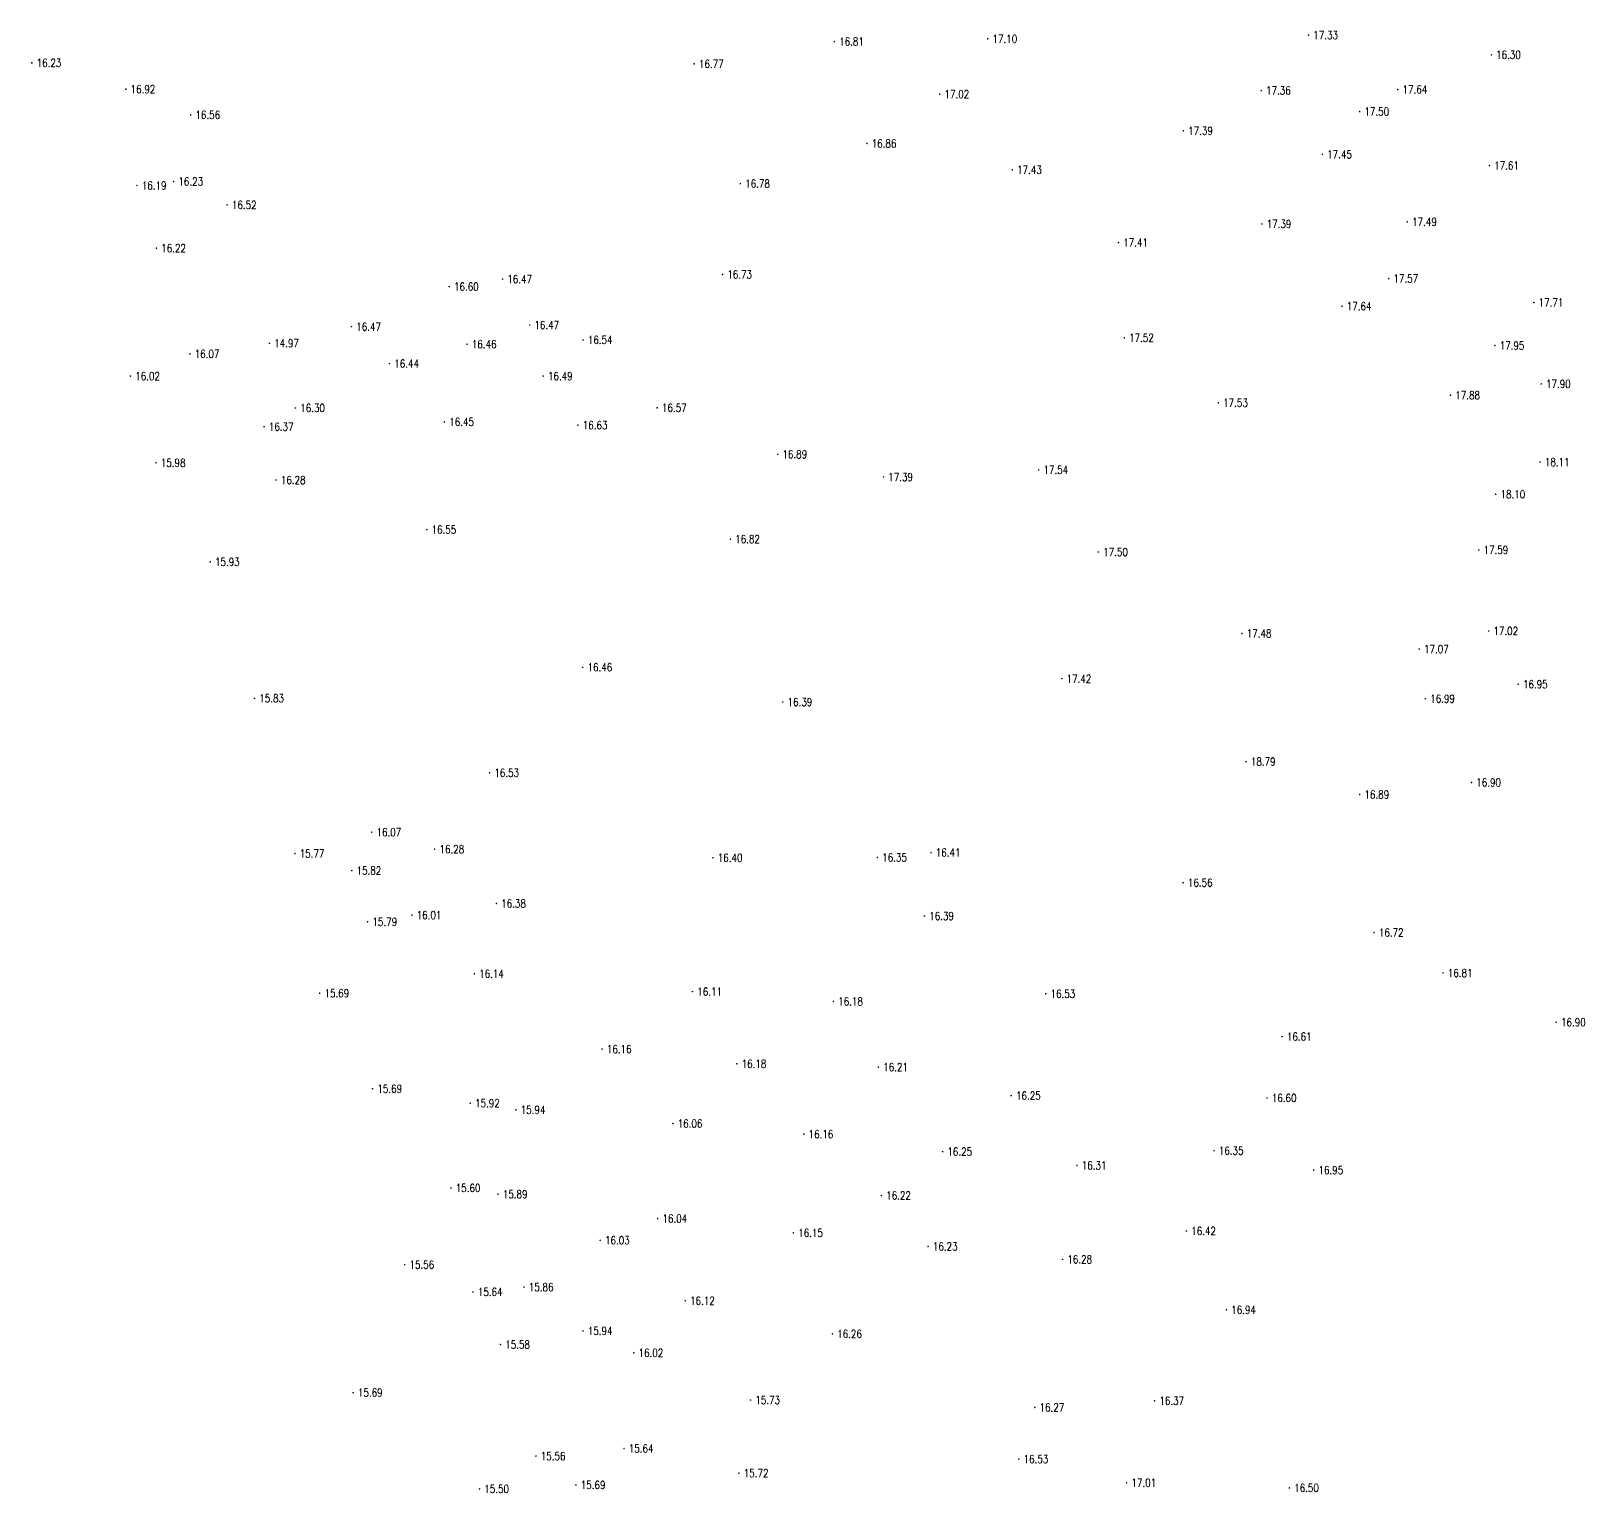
# Model space of a CAD drawing. Extents: x 476861 to 479475, y 2367369 to 2370541.
# Drawn here: x 476939.7 to 477133.8, y 2369047.1 to 2369229.9 of the extents above; entities that cross this region are included whole.
import ezdxf
from ezdxf.enums import TextEntityAlignment as Align

# ---------------------------------------------------------------- set-up
doc = ezdxf.new("R2010")
doc.units = 0
doc.header["$LTSCALE"] = 0.5
doc.layers.get('0').update_dxf_attribs({"linetype": 'CONTINUOUS'})
doc.layers.add('GCD', color=1, linetype='CONTINUOUS')
doc.styles.add('HZ', font='rs.shx', dxfattribs={"width": 0.8, "bigfont": 'hztxt.shx'})

# ---------------------------------------------------------------- blocks, each defined once
blk = doc.blocks.new('GC200')
at = {"linetype": 'Continuous', "const_width": 0.2, "flags": 128}
blk.add_lwpolyline([(-0.1, 0, 1), (0.1, 0, 1)], format="xyb", close=True, dxfattribs=at)

msp = doc.modelspace()

# ---------------------------------------------------------------- block references
at = {"layer": 'GCD', "linetype": 'Continuous'}
ref = msp.add_blockref('GC200', (477099.296, 2369229.355, 17.329), dxfattribs=dict(at, xscale=0.5, yscale=0.5, zscale=0.5))
ref.add_attrib('height', '17.33', dxfattribs={"linetype": 'Continuous', "height": 1, "style": 'HZ', "width": 0.8}).set_placement((477099.896, 2369229.355, 17.329), align=Align.MIDDLE_LEFT)
ref = msp.add_blockref('GC200', (477040.065, 2369228.536, 16.811), dxfattribs=dict(at, xscale=0.5, yscale=0.5, zscale=0.5))
ref.add_attrib('height', '16.81', dxfattribs={"linetype": 'Continuous', "height": 1, "style": 'HZ', "width": 0.8}).set_placement((477040.665, 2369228.536, 16.811), align=Align.MIDDLE_LEFT)
ref = msp.add_blockref('GC200', (477059.226, 2369228.884, 17.099), dxfattribs=dict(at, xscale=0.5, yscale=0.5, zscale=0.5))
ref.add_attrib('height', '17.10', dxfattribs={"linetype": 'Continuous', "height": 1, "style": 'HZ', "width": 0.8}).set_placement((477059.826, 2369228.884, 17.099), align=Align.MIDDLE_LEFT)
ref = msp.add_blockref('GC200', (476939.811, 2369225.885, 16.226), dxfattribs=dict(at, xscale=0.5, yscale=0.5, zscale=0.5))
ref.add_attrib('height', '16.23', dxfattribs={"linetype": 'Continuous', "height": 1, "style": 'HZ', "width": 0.8}).set_placement((476940.411, 2369225.885, 16.226), align=Align.MIDDLE_LEFT)
ref = msp.add_blockref('GC200', (477022.549, 2369225.754, 16.771), dxfattribs=dict(at, xscale=0.5, yscale=0.5, zscale=0.5))
ref.add_attrib('height', '16.77', dxfattribs={"linetype": 'Continuous', "height": 1, "style": 'HZ', "width": 0.8}).set_placement((477023.149, 2369225.754, 16.771), align=Align.MIDDLE_LEFT)
ref = msp.add_blockref('GC200', (477122.135, 2369226.887, 16.3), dxfattribs=dict(at, xscale=0.5, yscale=0.5, zscale=0.5))
ref.add_attrib('height', '16.30', dxfattribs={"linetype": 'Continuous', "height": 1, "style": 'HZ', "width": 0.8}).set_placement((477122.735, 2369226.887, 16.3), align=Align.MIDDLE_LEFT)
ref = msp.add_blockref('GC200', (476951.547, 2369222.593, 16.917), dxfattribs=dict(at, xscale=0.5, yscale=0.5, zscale=0.5))
ref.add_attrib('height', '16.92', dxfattribs={"linetype": 'Continuous', "height": 1, "style": 'HZ', "width": 0.8}).set_placement((476952.147, 2369222.593, 16.917), align=Align.MIDDLE_LEFT)
ref = msp.add_blockref('GC200', (477053.226, 2369221.966, 17.02), dxfattribs=dict(at, xscale=0.5, yscale=0.5, zscale=0.5))
ref.add_attrib('height', '17.02', dxfattribs={"linetype": 'Continuous', "height": 1, "style": 'HZ', "width": 0.8}).set_placement((477053.826, 2369221.966, 17.02), align=Align.MIDDLE_LEFT)
ref = msp.add_blockref('GC200', (477093.396, 2369222.425, 17.359), dxfattribs=dict(at, xscale=0.5, yscale=0.5, zscale=0.5))
ref.add_attrib('height', '17.36', dxfattribs={"linetype": 'Continuous', "height": 1, "style": 'HZ', "width": 0.8}).set_placement((477093.996, 2369222.425, 17.359), align=Align.MIDDLE_LEFT)
ref = msp.add_blockref('GC200', (477110.449, 2369222.548, 17.643), dxfattribs=dict(at, xscale=0.5, yscale=0.5, zscale=0.5))
ref.add_attrib('height', '17.64', dxfattribs={"linetype": 'Continuous', "height": 1, "style": 'HZ', "width": 0.8}).set_placement((477111.049, 2369222.548, 17.643), align=Align.MIDDLE_LEFT)
ref = msp.add_blockref('GC200', (477105.683, 2369219.789, 17.496), dxfattribs=dict(at, xscale=0.5, yscale=0.5, zscale=0.5))
ref.add_attrib('height', '17.50', dxfattribs={"linetype": 'Continuous', "height": 1, "style": 'HZ', "width": 0.8}).set_placement((477106.283, 2369219.789, 17.496), align=Align.MIDDLE_LEFT)
ref = msp.add_blockref('GC200', (476959.646, 2369219.375, 16.562), dxfattribs=dict(at, xscale=0.5, yscale=0.5, zscale=0.5))
ref.add_attrib('height', '16.56', dxfattribs={"linetype": 'Continuous', "height": 1, "style": 'HZ', "width": 0.8}).set_placement((476960.246, 2369219.375, 16.562), align=Align.MIDDLE_LEFT)
ref = msp.add_blockref('GC200', (477044.132, 2369215.803, 16.861), dxfattribs=dict(at, xscale=0.5, yscale=0.5, zscale=0.5))
ref.add_attrib('height', '16.86', dxfattribs={"linetype": 'Continuous', "height": 1, "style": 'HZ', "width": 0.8}).set_placement((477044.732, 2369215.803, 16.861), align=Align.MIDDLE_LEFT)
ref = msp.add_blockref('GC200', (477083.665, 2369217.387, 17.385), dxfattribs=dict(at, xscale=0.5, yscale=0.5, zscale=0.5))
ref.add_attrib('height', '17.39', dxfattribs={"linetype": 'Continuous', "height": 1, "style": 'HZ', "width": 0.8}).set_placement((477084.265, 2369217.387, 17.385), align=Align.MIDDLE_LEFT)
ref = msp.add_blockref('GC200', (477101.028, 2369214.442, 17.454), dxfattribs=dict(at, xscale=0.5, yscale=0.5, zscale=0.5))
ref.add_attrib('height', '17.45', dxfattribs={"linetype": 'Continuous', "height": 1, "style": 'HZ', "width": 0.8}).set_placement((477101.628, 2369214.442, 17.454), align=Align.MIDDLE_LEFT)
ref = msp.add_blockref('GC200', (477062.288, 2369212.518, 17.43), dxfattribs=dict(at, xscale=0.5, yscale=0.5, zscale=0.5))
ref.add_attrib('height', '17.43', dxfattribs={"linetype": 'Continuous', "height": 1, "style": 'HZ', "width": 0.8}).set_placement((477062.888, 2369212.518, 17.43), align=Align.MIDDLE_LEFT)
ref = msp.add_blockref('GC200', (477121.893, 2369213.044, 17.609), dxfattribs=dict(at, xscale=0.5, yscale=0.5, zscale=0.5))
ref.add_attrib('height', '17.61', dxfattribs={"linetype": 'Continuous', "height": 1, "style": 'HZ', "width": 0.8}).set_placement((477122.493, 2369213.044, 17.609), align=Align.MIDDLE_LEFT)
ref = msp.add_blockref('GC200', (476952.944, 2369210.547, 16.194), dxfattribs=dict(at, xscale=0.5, yscale=0.5, zscale=0.5))
ref.add_attrib('height', '16.19', dxfattribs={"linetype": 'Continuous', "height": 1, "style": 'HZ', "width": 0.8}).set_placement((476953.544, 2369210.547, 16.194), align=Align.MIDDLE_LEFT)
ref = msp.add_blockref('GC200', (476957.517, 2369211.049, 16.232), dxfattribs=dict(at, xscale=0.5, yscale=0.5, zscale=0.5))
ref.add_attrib('height', '16.23', dxfattribs={"linetype": 'Continuous', "height": 1, "style": 'HZ', "width": 0.8}).set_placement((476958.117, 2369211.049, 16.232), align=Align.MIDDLE_LEFT)
ref = msp.add_blockref('GC200', (477028.319, 2369210.783, 16.784), dxfattribs=dict(at, xscale=0.5, yscale=0.5, zscale=0.5))
ref.add_attrib('height', '16.78', dxfattribs={"linetype": 'Continuous', "height": 1, "style": 'HZ', "width": 0.8}).set_placement((477028.919, 2369210.783, 16.784), align=Align.MIDDLE_LEFT)
ref = msp.add_blockref('GC200', (476964.199, 2369208.123, 16.524), dxfattribs=dict(at, xscale=0.5, yscale=0.5, zscale=0.5))
ref.add_attrib('height', '16.52', dxfattribs={"linetype": 'Continuous', "height": 1, "style": 'HZ', "width": 0.8}).set_placement((476964.799, 2369208.123, 16.524), align=Align.MIDDLE_LEFT)
ref = msp.add_blockref('GC200', (477093.469, 2369205.743, 17.394), dxfattribs=dict(at, xscale=0.5, yscale=0.5, zscale=0.5))
ref.add_attrib('height', '17.39', dxfattribs={"linetype": 'Continuous', "height": 1, "style": 'HZ', "width": 0.8}).set_placement((477094.069, 2369205.743, 17.394), align=Align.MIDDLE_LEFT)
ref = msp.add_blockref('GC200', (477111.635, 2369206.005, 17.493), dxfattribs=dict(at, xscale=0.5, yscale=0.5, zscale=0.5))
ref.add_attrib('height', '17.49', dxfattribs={"linetype": 'Continuous', "height": 1, "style": 'HZ', "width": 0.8}).set_placement((477112.235, 2369206.005, 17.493), align=Align.MIDDLE_LEFT)
ref = msp.add_blockref('GC200', (476955.371, 2369202.721, 16.224), dxfattribs=dict(at, xscale=0.5, yscale=0.5, zscale=0.5))
ref.add_attrib('height', '16.22', dxfattribs={"linetype": 'Continuous', "height": 1, "style": 'HZ', "width": 0.8}).set_placement((476955.971, 2369202.721, 16.224), align=Align.MIDDLE_LEFT)
ref = msp.add_blockref('GC200', (477075.554, 2369203.422, 17.41), dxfattribs=dict(at, xscale=0.5, yscale=0.5, zscale=0.5))
ref.add_attrib('height', '17.41', dxfattribs={"linetype": 'Continuous', "height": 1, "style": 'HZ', "width": 0.8}).set_placement((477076.154, 2369203.422, 17.41), align=Align.MIDDLE_LEFT)
ref = msp.add_blockref('GC200', (476998.608, 2369198.854, 16.468), dxfattribs=dict(at, xscale=0.5, yscale=0.5, zscale=0.5))
ref.add_attrib('height', '16.47', dxfattribs={"linetype": 'Continuous', "height": 1, "style": 'HZ', "width": 0.8}).set_placement((476999.208, 2369198.854, 16.468), align=Align.MIDDLE_LEFT)
ref = msp.add_blockref('GC200', (477026.095, 2369199.432, 16.734), dxfattribs=dict(at, xscale=0.5, yscale=0.5, zscale=0.5))
ref.add_attrib('height', '16.73', dxfattribs={"linetype": 'Continuous', "height": 1, "style": 'HZ', "width": 0.8}).set_placement((477026.695, 2369199.432, 16.734), align=Align.MIDDLE_LEFT)
ref = msp.add_blockref('GC200', (477109.31, 2369198.914, 17.568), dxfattribs=dict(at, xscale=0.5, yscale=0.5, zscale=0.5))
ref.add_attrib('height', '17.57', dxfattribs={"linetype": 'Continuous', "height": 1, "style": 'HZ', "width": 0.8}).set_placement((477109.91, 2369198.914, 17.568), align=Align.MIDDLE_LEFT)
ref = msp.add_blockref('GC200', (476991.948, 2369197.909, 16.598), dxfattribs=dict(at, xscale=0.5, yscale=0.5, zscale=0.5))
ref.add_attrib('height', '16.60', dxfattribs={"linetype": 'Continuous', "height": 1, "style": 'HZ', "width": 0.8}).set_placement((476992.548, 2369197.909, 16.598), align=Align.MIDDLE_LEFT)
ref = msp.add_blockref('GC200', (477103.476, 2369195.459, 17.637), dxfattribs=dict(at, xscale=0.5, yscale=0.5, zscale=0.5))
ref.add_attrib('height', '17.64', dxfattribs={"linetype": 'Continuous', "height": 1, "style": 'HZ', "width": 0.8}).set_placement((477104.076, 2369195.459, 17.637), align=Align.MIDDLE_LEFT)
ref = msp.add_blockref('GC200', (477127.444, 2369195.933, 17.71), dxfattribs=dict(at, xscale=0.5, yscale=0.5, zscale=0.5))
ref.add_attrib('height', '17.71', dxfattribs={"linetype": 'Continuous', "height": 1, "style": 'HZ', "width": 0.8}).set_placement((477128.044, 2369195.933, 17.71), align=Align.MIDDLE_LEFT)
ref = msp.add_blockref('GC200', (476979.737, 2369192.904, 16.472), dxfattribs=dict(at, xscale=0.5, yscale=0.5, zscale=0.5))
ref.add_attrib('height', '16.47', dxfattribs={"linetype": 'Continuous', "height": 1, "style": 'HZ', "width": 0.8}).set_placement((476980.337, 2369192.904, 16.472), align=Align.MIDDLE_LEFT)
ref = msp.add_blockref('GC200', (477001.996, 2369193.112, 16.474), dxfattribs=dict(at, xscale=0.5, yscale=0.5, zscale=0.5))
ref.add_attrib('height', '16.47', dxfattribs={"linetype": 'Continuous', "height": 1, "style": 'HZ', "width": 0.8}).set_placement((477002.596, 2369193.112, 16.474), align=Align.MIDDLE_LEFT)
ref = msp.add_blockref('GC200', (476969.483, 2369190.827, 14.965), dxfattribs=dict(at, xscale=0.5, yscale=0.5, zscale=0.5))
ref.add_attrib('height', '14.97', dxfattribs={"linetype": 'Continuous', "height": 1, "style": 'HZ', "width": 0.8}).set_placement((476970.083, 2369190.827, 14.965), align=Align.MIDDLE_LEFT)
ref = msp.add_blockref('GC200', (476994.17, 2369190.714, 16.463), dxfattribs=dict(at, xscale=0.5, yscale=0.5, zscale=0.5))
ref.add_attrib('height', '16.46', dxfattribs={"linetype": 'Continuous', "height": 1, "style": 'HZ', "width": 0.8}).set_placement((476994.77, 2369190.714, 16.463), align=Align.MIDDLE_LEFT)
ref = msp.add_blockref('GC200', (477008.665, 2369191.25, 16.538), dxfattribs=dict(at, xscale=0.5, yscale=0.5, zscale=0.5))
ref.add_attrib('height', '16.54', dxfattribs={"linetype": 'Continuous', "height": 1, "style": 'HZ', "width": 0.8}).set_placement((477009.265, 2369191.25, 16.538), align=Align.MIDDLE_LEFT)
ref = msp.add_blockref('GC200', (477076.288, 2369191.518, 17.52), dxfattribs=dict(at, xscale=0.5, yscale=0.5, zscale=0.5))
ref.add_attrib('height', '17.52', dxfattribs={"linetype": 'Continuous', "height": 1, "style": 'HZ', "width": 0.8}).set_placement((477076.888, 2369191.518, 17.52), align=Align.MIDDLE_LEFT)
ref = msp.add_blockref('GC200', (477122.581, 2369190.548, 17.949), dxfattribs=dict(at, xscale=0.5, yscale=0.5, zscale=0.5))
ref.add_attrib('height', '17.95', dxfattribs={"linetype": 'Continuous', "height": 1, "style": 'HZ', "width": 0.8}).set_placement((477123.181, 2369190.548, 17.949), align=Align.MIDDLE_LEFT)
ref = msp.add_blockref('GC200', (476959.551, 2369189.502, 16.074), dxfattribs=dict(at, xscale=0.5, yscale=0.5, zscale=0.5))
ref.add_attrib('height', '16.07', dxfattribs={"linetype": 'Continuous', "height": 1, "style": 'HZ', "width": 0.8}).set_placement((476960.151, 2369189.502, 16.074), align=Align.MIDDLE_LEFT)
ref = msp.add_blockref('GC200', (476952.122, 2369186.727, 16.019), dxfattribs=dict(at, xscale=0.5, yscale=0.5, zscale=0.5))
ref.add_attrib('height', '16.02', dxfattribs={"linetype": 'Continuous', "height": 1, "style": 'HZ', "width": 0.8}).set_placement((476952.722, 2369186.727, 16.019), align=Align.MIDDLE_LEFT)
ref = msp.add_blockref('GC200', (476984.489, 2369188.285, 16.444), dxfattribs=dict(at, xscale=0.5, yscale=0.5, zscale=0.5))
ref.add_attrib('height', '16.44', dxfattribs={"linetype": 'Continuous', "height": 1, "style": 'HZ', "width": 0.8}).set_placement((476985.089, 2369188.285, 16.444), align=Align.MIDDLE_LEFT)
ref = msp.add_blockref('GC200', (477003.687, 2369186.731, 16.486), dxfattribs=dict(at, xscale=0.5, yscale=0.5, zscale=0.5))
ref.add_attrib('height', '16.49', dxfattribs={"linetype": 'Continuous', "height": 1, "style": 'HZ', "width": 0.8}).set_placement((477004.287, 2369186.731, 16.486), align=Align.MIDDLE_LEFT)
ref = msp.add_blockref('GC200', (477128.366, 2369185.748, 17.895), dxfattribs=dict(at, xscale=0.5, yscale=0.5, zscale=0.5))
ref.add_attrib('height', '17.90', dxfattribs={"linetype": 'Continuous', "height": 1, "style": 'HZ', "width": 0.8}).set_placement((477128.966, 2369185.748, 17.895), align=Align.MIDDLE_LEFT)
ref = msp.add_blockref('GC200', (476972.735, 2369182.746, 16.299), dxfattribs=dict(at, xscale=0.5, yscale=0.5, zscale=0.5))
ref.add_attrib('height', '16.30', dxfattribs={"linetype": 'Continuous', "height": 1, "style": 'HZ', "width": 0.8}).set_placement((476973.335, 2369182.746, 16.299), align=Align.MIDDLE_LEFT)
ref = msp.add_blockref('GC200', (477017.926, 2369182.768, 16.57), dxfattribs=dict(at, xscale=0.5, yscale=0.5, zscale=0.5))
ref.add_attrib('height', '16.57', dxfattribs={"linetype": 'Continuous', "height": 1, "style": 'HZ', "width": 0.8}).set_placement((477018.526, 2369182.768, 16.57), align=Align.MIDDLE_LEFT)
ref = msp.add_blockref('GC200', (477088.035, 2369183.401, 17.527), dxfattribs=dict(at, xscale=0.5, yscale=0.5, zscale=0.5))
ref.add_attrib('height', '17.53', dxfattribs={"linetype": 'Continuous', "height": 1, "style": 'HZ', "width": 0.8}).set_placement((477088.635, 2369183.401, 17.527), align=Align.MIDDLE_LEFT)
ref = msp.add_blockref('GC200', (477117.037, 2369184.339, 17.881), dxfattribs=dict(at, xscale=0.5, yscale=0.5, zscale=0.5))
ref.add_attrib('height', '17.88', dxfattribs={"linetype": 'Continuous', "height": 1, "style": 'HZ', "width": 0.8}).set_placement((477117.637, 2369184.339, 17.881), align=Align.MIDDLE_LEFT)
ref = msp.add_blockref('GC200', (476991.344, 2369181.001, 16.446), dxfattribs=dict(at, xscale=0.5, yscale=0.5, zscale=0.5))
ref.add_attrib('height', '16.45', dxfattribs={"linetype": 'Continuous', "height": 1, "style": 'HZ', "width": 0.8}).set_placement((476991.944, 2369181.001, 16.446), align=Align.MIDDLE_LEFT)
ref = msp.add_blockref('GC200', (476968.819, 2369180.405, 16.373), dxfattribs=dict(at, xscale=0.5, yscale=0.5, zscale=0.5))
ref.add_attrib('height', '16.37', dxfattribs={"linetype": 'Continuous', "height": 1, "style": 'HZ', "width": 0.8}).set_placement((476969.419, 2369180.405, 16.373), align=Align.MIDDLE_LEFT)
ref = msp.add_blockref('GC200', (477008.03, 2369180.598, 16.629), dxfattribs=dict(at, xscale=0.5, yscale=0.5, zscale=0.5))
ref.add_attrib('height', '16.63', dxfattribs={"linetype": 'Continuous', "height": 1, "style": 'HZ', "width": 0.8}).set_placement((477008.63, 2369180.598, 16.629), align=Align.MIDDLE_LEFT)
ref = msp.add_blockref('GC200', (477032.978, 2369176.946, 16.886), dxfattribs=dict(at, xscale=0.5, yscale=0.5, zscale=0.5))
ref.add_attrib('height', '16.89', dxfattribs={"linetype": 'Continuous', "height": 1, "style": 'HZ', "width": 0.8}).set_placement((477033.578, 2369176.946, 16.886), align=Align.MIDDLE_LEFT)
ref = msp.add_blockref('GC200', (476955.32, 2369175.896, 15.983), dxfattribs=dict(at, xscale=0.5, yscale=0.5, zscale=0.5))
ref.add_attrib('height', '15.98', dxfattribs={"linetype": 'Continuous', "height": 1, "style": 'HZ', "width": 0.8}).set_placement((476955.92, 2369175.896, 15.983), align=Align.MIDDLE_LEFT)
ref = msp.add_blockref('GC200', (477065.588, 2369175.019, 17.54), dxfattribs=dict(at, xscale=0.5, yscale=0.5, zscale=0.5))
ref.add_attrib('height', '17.54', dxfattribs={"linetype": 'Continuous', "height": 1, "style": 'HZ', "width": 0.8}).set_placement((477066.188, 2369175.019, 17.54), align=Align.MIDDLE_LEFT)
ref = msp.add_blockref('GC200', (477128.23, 2369175.986, 18.111), dxfattribs=dict(at, xscale=0.5, yscale=0.5, zscale=0.5))
ref.add_attrib('height', '18.11', dxfattribs={"linetype": 'Continuous', "height": 1, "style": 'HZ', "width": 0.8}).set_placement((477128.83, 2369175.986, 18.111), align=Align.MIDDLE_LEFT)
ref = msp.add_blockref('GC200', (476970.316, 2369173.742, 16.279), dxfattribs=dict(at, xscale=0.5, yscale=0.5, zscale=0.5))
ref.add_attrib('height', '16.28', dxfattribs={"linetype": 'Continuous', "height": 1, "style": 'HZ', "width": 0.8}).set_placement((476970.916, 2369173.742, 16.279), align=Align.MIDDLE_LEFT)
ref = msp.add_blockref('GC200', (477046.197, 2369174.117, 17.39), dxfattribs=dict(at, xscale=0.5, yscale=0.5, zscale=0.5))
ref.add_attrib('height', '17.39', dxfattribs={"linetype": 'Continuous', "height": 1, "style": 'HZ', "width": 0.8}).set_placement((477046.797, 2369174.117, 17.39), align=Align.MIDDLE_LEFT)
ref = msp.add_blockref('GC200', (477122.684, 2369171.961, 18.102), dxfattribs=dict(at, xscale=0.5, yscale=0.5, zscale=0.5))
ref.add_attrib('height', '18.10', dxfattribs={"linetype": 'Continuous', "height": 1, "style": 'HZ', "width": 0.8}).set_placement((477123.284, 2369171.961, 18.102), align=Align.MIDDLE_LEFT)
ref = msp.add_blockref('GC200', (476989.14, 2369167.539, 16.55), dxfattribs=dict(at, xscale=0.5, yscale=0.5, zscale=0.5))
ref.add_attrib('height', '16.55', dxfattribs={"linetype": 'Continuous', "height": 1, "style": 'HZ', "width": 0.8}).set_placement((476989.74, 2369167.539, 16.55), align=Align.MIDDLE_LEFT)
ref = msp.add_blockref('GC200', (477027.073, 2369166.356, 16.819), dxfattribs=dict(at, xscale=0.5, yscale=0.5, zscale=0.5))
ref.add_attrib('height', '16.82', dxfattribs={"linetype": 'Continuous', "height": 1, "style": 'HZ', "width": 0.8}).set_placement((477027.673, 2369166.356, 16.819), align=Align.MIDDLE_LEFT)
ref = msp.add_blockref('GC200', (476962.088, 2369163.505, 15.929), dxfattribs=dict(at, xscale=0.5, yscale=0.5, zscale=0.5))
ref.add_attrib('height', '15.93', dxfattribs={"linetype": 'Continuous', "height": 1, "style": 'HZ', "width": 0.8}).set_placement((476962.688, 2369163.505, 15.929), align=Align.MIDDLE_LEFT)
ref = msp.add_blockref('GC200', (477073.05, 2369164.742, 17.5), dxfattribs=dict(at, xscale=0.5, yscale=0.5, zscale=0.5))
ref.add_attrib('height', '17.50', dxfattribs={"linetype": 'Continuous', "height": 1, "style": 'HZ', "width": 0.8}).set_placement((477073.65, 2369164.742, 17.5), align=Align.MIDDLE_LEFT)
ref = msp.add_blockref('GC200', (477120.567, 2369165.001, 17.586), dxfattribs=dict(at, xscale=0.5, yscale=0.5, zscale=0.5))
ref.add_attrib('height', '17.59', dxfattribs={"linetype": 'Continuous', "height": 1, "style": 'HZ', "width": 0.8}).set_placement((477121.167, 2369165.001, 17.586), align=Align.MIDDLE_LEFT)
ref = msp.add_blockref('GC200', (477090.978, 2369154.562, 17.48), dxfattribs=dict(at, xscale=0.5, yscale=0.5, zscale=0.5))
ref.add_attrib('height', '17.48', dxfattribs={"linetype": 'Continuous', "height": 1, "style": 'HZ', "width": 0.8}).set_placement((477091.578, 2369154.562, 17.48), align=Align.MIDDLE_LEFT)
ref = msp.add_blockref('GC200', (477121.799, 2369154.874, 17.024), dxfattribs=dict(at, xscale=0.5, yscale=0.5, zscale=0.5))
ref.add_attrib('height', '17.02', dxfattribs={"linetype": 'Continuous', "height": 1, "style": 'HZ', "width": 0.8}).set_placement((477122.399, 2369154.874, 17.024), align=Align.MIDDLE_LEFT)
ref = msp.add_blockref('GC200', (477113.125, 2369152.608, 17.067), dxfattribs=dict(at, xscale=0.5, yscale=0.5, zscale=0.5))
ref.add_attrib('height', '17.07', dxfattribs={"linetype": 'Continuous', "height": 1, "style": 'HZ', "width": 0.8}).set_placement((477113.725, 2369152.608, 17.067), align=Align.MIDDLE_LEFT)
ref = msp.add_blockref('GC200', (477008.62, 2369150.329, 16.464), dxfattribs=dict(at, xscale=0.5, yscale=0.5, zscale=0.5))
ref.add_attrib('height', '16.46', dxfattribs={"linetype": 'Continuous', "height": 1, "style": 'HZ', "width": 0.8}).set_placement((477009.22, 2369150.329, 16.464), align=Align.MIDDLE_LEFT)
ref = msp.add_blockref('GC200', (477068.476, 2369148.911, 17.42), dxfattribs=dict(at, xscale=0.5, yscale=0.5, zscale=0.5))
ref.add_attrib('height', '17.42', dxfattribs={"linetype": 'Continuous', "height": 1, "style": 'HZ', "width": 0.8}).set_placement((477069.076, 2369148.911, 17.42), align=Align.MIDDLE_LEFT)
ref = msp.add_blockref('GC200', (477125.492, 2369148.214, 16.954), dxfattribs=dict(at, xscale=0.5, yscale=0.5, zscale=0.5))
ref.add_attrib('height', '16.95', dxfattribs={"linetype": 'Continuous', "height": 1, "style": 'HZ', "width": 0.8}).set_placement((477126.092, 2369148.214, 16.954), align=Align.MIDDLE_LEFT)
ref = msp.add_blockref('GC200', (476967.622, 2369146.456, 15.833), dxfattribs=dict(at, xscale=0.5, yscale=0.5, zscale=0.5))
ref.add_attrib('height', '15.83', dxfattribs={"linetype": 'Continuous', "height": 1, "style": 'HZ', "width": 0.8}).set_placement((476968.222, 2369146.456, 15.833), align=Align.MIDDLE_LEFT)
ref = msp.add_blockref('GC200', (477033.626, 2369145.992, 16.39), dxfattribs=dict(at, xscale=0.5, yscale=0.5, zscale=0.5))
ref.add_attrib('height', '16.39', dxfattribs={"linetype": 'Continuous', "height": 1, "style": 'HZ', "width": 0.8}).set_placement((477034.226, 2369145.992, 16.39), align=Align.MIDDLE_LEFT)
ref = msp.add_blockref('GC200', (477113.898, 2369146.407, 16.993), dxfattribs=dict(at, xscale=0.5, yscale=0.5, zscale=0.5))
ref.add_attrib('height', '16.99', dxfattribs={"linetype": 'Continuous', "height": 1, "style": 'HZ', "width": 0.8}).set_placement((477114.498, 2369146.407, 16.993), align=Align.MIDDLE_LEFT)
ref = msp.add_blockref('GC200', (477091.495, 2369138.543, 18.794), dxfattribs=dict(at, xscale=0.5, yscale=0.5, zscale=0.5))
ref.add_attrib('height', '18.79', dxfattribs={"linetype": 'Continuous', "height": 1, "style": 'HZ', "width": 0.8}).set_placement((477092.095, 2369138.543, 18.794), align=Align.MIDDLE_LEFT)
ref = msp.add_blockref('GC200', (476996.99, 2369137.142, 16.53), dxfattribs=dict(at, xscale=0.5, yscale=0.5, zscale=0.5))
ref.add_attrib('height', '16.53', dxfattribs={"linetype": 'Continuous', "height": 1, "style": 'HZ', "width": 0.8}).set_placement((476997.59, 2369137.142, 16.53), align=Align.MIDDLE_LEFT)
ref = msp.add_blockref('GC200', (477105.688, 2369134.422, 16.89), dxfattribs=dict(at, xscale=0.5, yscale=0.5, zscale=0.5))
ref.add_attrib('height', '16.89', dxfattribs={"linetype": 'Continuous', "height": 1, "style": 'HZ', "width": 0.8}).set_placement((477106.288, 2369134.422, 16.89), align=Align.MIDDLE_LEFT)
ref = msp.add_blockref('GC200', (477119.657, 2369135.938, 16.904), dxfattribs=dict(at, xscale=0.5, yscale=0.5, zscale=0.5))
ref.add_attrib('height', '16.90', dxfattribs={"linetype": 'Continuous', "height": 1, "style": 'HZ', "width": 0.8}).set_placement((477120.257, 2369135.938, 16.904), align=Align.MIDDLE_LEFT)
ref = msp.add_blockref('GC200', (476982.264, 2369129.72, 16.069), dxfattribs=dict(at, xscale=0.5, yscale=0.5, zscale=0.5))
ref.add_attrib('height', '16.07', dxfattribs={"linetype": 'Continuous', "height": 1, "style": 'HZ', "width": 0.8}).set_placement((476982.864, 2369129.72, 16.069), align=Align.MIDDLE_LEFT)
ref = msp.add_blockref('GC200', (476972.67, 2369127.057, 15.767), dxfattribs=dict(at, xscale=0.5, yscale=0.5, zscale=0.5))
ref.add_attrib('height', '15.77', dxfattribs={"linetype": 'Continuous', "height": 1, "style": 'HZ', "width": 0.8}).set_placement((476973.27, 2369127.057, 15.767), align=Align.MIDDLE_LEFT)
ref = msp.add_blockref('GC200', (476990.131, 2369127.6, 16.284), dxfattribs=dict(at, xscale=0.5, yscale=0.5, zscale=0.5))
ref.add_attrib('height', '16.28', dxfattribs={"linetype": 'Continuous', "height": 1, "style": 'HZ', "width": 0.8}).set_placement((476990.731, 2369127.6, 16.284), align=Align.MIDDLE_LEFT)
ref = msp.add_blockref('GC200', (477024.898, 2369126.526, 16.403), dxfattribs=dict(at, xscale=0.5, yscale=0.5, zscale=0.5))
ref.add_attrib('height', '16.40', dxfattribs={"linetype": 'Continuous', "height": 1, "style": 'HZ', "width": 0.8}).set_placement((477025.498, 2369126.526, 16.403), align=Align.MIDDLE_LEFT)
ref = msp.add_blockref('GC200', (477045.44, 2369126.561, 16.347), dxfattribs=dict(at, xscale=0.5, yscale=0.5, zscale=0.5))
ref.add_attrib('height', '16.35', dxfattribs={"linetype": 'Continuous', "height": 1, "style": 'HZ', "width": 0.8}).set_placement((477046.04, 2369126.561, 16.347), align=Align.MIDDLE_LEFT)
ref = msp.add_blockref('GC200', (477052.133, 2369127.172, 16.407), dxfattribs=dict(at, xscale=0.5, yscale=0.5, zscale=0.5))
ref.add_attrib('height', '16.41', dxfattribs={"linetype": 'Continuous', "height": 1, "style": 'HZ', "width": 0.8}).set_placement((477052.733, 2369127.172, 16.407), align=Align.MIDDLE_LEFT)
ref = msp.add_blockref('GC200', (476979.773, 2369124.92, 15.818), dxfattribs=dict(at, xscale=0.5, yscale=0.5, zscale=0.5))
ref.add_attrib('height', '15.82', dxfattribs={"linetype": 'Continuous', "height": 1, "style": 'HZ', "width": 0.8}).set_placement((476980.373, 2369124.92, 15.818), align=Align.MIDDLE_LEFT)
ref = msp.add_blockref('GC200', (477083.627, 2369123.408, 16.559), dxfattribs=dict(at, xscale=0.5, yscale=0.5, zscale=0.5))
ref.add_attrib('height', '16.56', dxfattribs={"linetype": 'Continuous', "height": 1, "style": 'HZ', "width": 0.8}).set_placement((477084.227, 2369123.408, 16.559), align=Align.MIDDLE_LEFT)
ref = msp.add_blockref('GC200', (476997.839, 2369120.812, 16.38), dxfattribs=dict(at, xscale=0.5, yscale=0.5, zscale=0.5))
ref.add_attrib('height', '16.38', dxfattribs={"linetype": 'Continuous', "height": 1, "style": 'HZ', "width": 0.8}).set_placement((476998.439, 2369120.812, 16.38), align=Align.MIDDLE_LEFT)
ref = msp.add_blockref('GC200', (476987.281, 2369119.36, 16.008), dxfattribs=dict(at, xscale=0.5, yscale=0.5, zscale=0.5))
ref.add_attrib('height', '16.01', dxfattribs={"linetype": 'Continuous', "height": 1, "style": 'HZ', "width": 0.8}).set_placement((476987.881, 2369119.36, 16.008), align=Align.MIDDLE_LEFT)
ref = msp.add_blockref('GC200', (477051.315, 2369119.246, 16.385), dxfattribs=dict(at, xscale=0.5, yscale=0.5, zscale=0.5))
ref.add_attrib('height', '16.39', dxfattribs={"linetype": 'Continuous', "height": 1, "style": 'HZ', "width": 0.8}).set_placement((477051.915, 2369119.246, 16.385), align=Align.MIDDLE_LEFT)
ref = msp.add_blockref('GC200', (476981.753, 2369118.521, 15.792), dxfattribs=dict(at, xscale=0.5, yscale=0.5, zscale=0.5))
ref.add_attrib('height', '15.79', dxfattribs={"linetype": 'Continuous', "height": 1, "style": 'HZ', "width": 0.8}).set_placement((476982.353, 2369118.521, 15.792), align=Align.MIDDLE_LEFT)
ref = msp.add_blockref('GC200', (477107.487, 2369117.176, 16.717), dxfattribs=dict(at, xscale=0.5, yscale=0.5, zscale=0.5))
ref.add_attrib('height', '16.72', dxfattribs={"linetype": 'Continuous', "height": 1, "style": 'HZ', "width": 0.8}).set_placement((477108.087, 2369117.176, 16.717), align=Align.MIDDLE_LEFT)
ref = msp.add_blockref('GC200', (476995.087, 2369112.026, 16.137), dxfattribs=dict(at, xscale=0.5, yscale=0.5, zscale=0.5))
ref.add_attrib('height', '16.14', dxfattribs={"linetype": 'Continuous', "height": 1, "style": 'HZ', "width": 0.8}).set_placement((476995.687, 2369112.026, 16.137), align=Align.MIDDLE_LEFT)
ref = msp.add_blockref('GC200', (477116.103, 2369112.122, 16.812), dxfattribs=dict(at, xscale=0.5, yscale=0.5, zscale=0.5))
ref.add_attrib('height', '16.81', dxfattribs={"linetype": 'Continuous', "height": 1, "style": 'HZ', "width": 0.8}).set_placement((477116.703, 2369112.122, 16.812), align=Align.MIDDLE_LEFT)
ref = msp.add_blockref('GC200', (476975.765, 2369109.595, 15.694), dxfattribs=dict(at, xscale=0.5, yscale=0.5, zscale=0.5))
ref.add_attrib('height', '15.69', dxfattribs={"linetype": 'Continuous', "height": 1, "style": 'HZ', "width": 0.8}).set_placement((476976.365, 2369109.595, 15.694), align=Align.MIDDLE_LEFT)
ref = msp.add_blockref('GC200', (477022.337, 2369109.793, 16.109), dxfattribs=dict(at, xscale=0.5, yscale=0.5, zscale=0.5))
ref.add_attrib('height', '16.11', dxfattribs={"linetype": 'Continuous', "height": 1, "style": 'HZ', "width": 0.8}).set_placement((477022.937, 2369109.793, 16.109), align=Align.MIDDLE_LEFT)
ref = msp.add_blockref('GC200', (477066.472, 2369109.526, 16.53), dxfattribs=dict(at, xscale=0.5, yscale=0.5, zscale=0.5))
ref.add_attrib('height', '16.53', dxfattribs={"linetype": 'Continuous', "height": 1, "style": 'HZ', "width": 0.8}).set_placement((477067.072, 2369109.526, 16.53), align=Align.MIDDLE_LEFT)
ref = msp.add_blockref('GC200', (477039.944, 2369108.57, 16.181), dxfattribs=dict(at, xscale=0.5, yscale=0.5, zscale=0.5))
ref.add_attrib('height', '16.18', dxfattribs={"linetype": 'Continuous', "height": 1, "style": 'HZ', "width": 0.8}).set_placement((477040.544, 2369108.57, 16.181), align=Align.MIDDLE_LEFT)
ref = msp.add_blockref('GC200', (477130.246, 2369105.965, 16.901), dxfattribs=dict(at, xscale=0.5, yscale=0.5, zscale=0.5))
ref.add_attrib('height', '16.90', dxfattribs={"linetype": 'Continuous', "height": 1, "style": 'HZ', "width": 0.8}).set_placement((477130.846, 2369105.965, 16.901), align=Align.MIDDLE_LEFT)
ref = msp.add_blockref('GC200', (477095.998, 2369104.166, 16.607), dxfattribs=dict(at, xscale=0.5, yscale=0.5, zscale=0.5))
ref.add_attrib('height', '16.61', dxfattribs={"linetype": 'Continuous', "height": 1, "style": 'HZ', "width": 0.8}).set_placement((477096.598, 2369104.166, 16.607), align=Align.MIDDLE_LEFT)
ref = msp.add_blockref('GC200', (477011.049, 2369102.616, 16.16), dxfattribs=dict(at, xscale=0.5, yscale=0.5, zscale=0.5))
ref.add_attrib('height', '16.16', dxfattribs={"linetype": 'Continuous', "height": 1, "style": 'HZ', "width": 0.8}).set_placement((477011.649, 2369102.616, 16.16), align=Align.MIDDLE_LEFT)
ref = msp.add_blockref('GC200', (477027.886, 2369100.772, 16.18), dxfattribs=dict(at, xscale=0.5, yscale=0.5, zscale=0.5))
ref.add_attrib('height', '16.18', dxfattribs={"linetype": 'Continuous', "height": 1, "style": 'HZ', "width": 0.8}).set_placement((477028.486, 2369100.772, 16.18), align=Align.MIDDLE_LEFT)
ref = msp.add_blockref('GC200', (477045.566, 2369100.357, 16.21), dxfattribs=dict(at, xscale=0.5, yscale=0.5, zscale=0.5))
ref.add_attrib('height', '16.21', dxfattribs={"linetype": 'Continuous', "height": 1, "style": 'HZ', "width": 0.8}).set_placement((477046.166, 2369100.357, 16.21), align=Align.MIDDLE_LEFT)
ref = msp.add_blockref('GC200', (476982.372, 2369097.658, 15.688), dxfattribs=dict(at, xscale=0.5, yscale=0.5, zscale=0.5))
ref.add_attrib('height', '15.69', dxfattribs={"linetype": 'Continuous', "height": 1, "style": 'HZ', "width": 0.8}).set_placement((476982.972, 2369097.658, 15.688), align=Align.MIDDLE_LEFT)
ref = msp.add_blockref('GC200', (476994.58, 2369095.84, 15.918), dxfattribs=dict(at, xscale=0.5, yscale=0.5, zscale=0.5))
ref.add_attrib('height', '15.92', dxfattribs={"linetype": 'Continuous', "height": 1, "style": 'HZ', "width": 0.8}).set_placement((476995.18, 2369095.84, 15.918), align=Align.MIDDLE_LEFT)
ref = msp.add_blockref('GC200', (477062.16, 2369096.793, 16.25), dxfattribs=dict(at, xscale=0.5, yscale=0.5, zscale=0.5))
ref.add_attrib('height', '16.25', dxfattribs={"linetype": 'Continuous', "height": 1, "style": 'HZ', "width": 0.8}).set_placement((477062.76, 2369096.793, 16.25), align=Align.MIDDLE_LEFT)
ref = msp.add_blockref('GC200', (477094.113, 2369096.505, 16.601), dxfattribs=dict(at, xscale=0.5, yscale=0.5, zscale=0.5))
ref.add_attrib('height', '16.60', dxfattribs={"linetype": 'Continuous', "height": 1, "style": 'HZ', "width": 0.8}).set_placement((477094.713, 2369096.505, 16.601), align=Align.MIDDLE_LEFT)
ref = msp.add_blockref('GC200', (477000.277, 2369095.022, 15.944), dxfattribs=dict(at, xscale=0.5, yscale=0.5, zscale=0.5))
ref.add_attrib('height', '15.94', dxfattribs={"linetype": 'Continuous', "height": 1, "style": 'HZ', "width": 0.8}).set_placement((477000.877, 2369095.022, 15.944), align=Align.MIDDLE_LEFT)
ref = msp.add_blockref('GC200', (477019.893, 2369093.305, 16.059), dxfattribs=dict(at, xscale=0.5, yscale=0.5, zscale=0.5))
ref.add_attrib('height', '16.06', dxfattribs={"linetype": 'Continuous', "height": 1, "style": 'HZ', "width": 0.8}).set_placement((477020.493, 2369093.305, 16.059), align=Align.MIDDLE_LEFT)
ref = msp.add_blockref('GC200', (477036.249, 2369091.976, 16.163), dxfattribs=dict(at, xscale=0.5, yscale=0.5, zscale=0.5))
ref.add_attrib('height', '16.16', dxfattribs={"linetype": 'Continuous', "height": 1, "style": 'HZ', "width": 0.8}).set_placement((477036.849, 2369091.976, 16.163), align=Align.MIDDLE_LEFT)
ref = msp.add_blockref('GC200', (477053.585, 2369089.795, 16.251), dxfattribs=dict(at, xscale=0.5, yscale=0.5, zscale=0.5))
ref.add_attrib('height', '16.25', dxfattribs={"linetype": 'Continuous', "height": 1, "style": 'HZ', "width": 0.8}).set_placement((477054.185, 2369089.795, 16.251), align=Align.MIDDLE_LEFT)
ref = msp.add_blockref('GC200', (477087.493, 2369089.912, 16.351), dxfattribs=dict(at, xscale=0.5, yscale=0.5, zscale=0.5))
ref.add_attrib('height', '16.35', dxfattribs={"linetype": 'Continuous', "height": 1, "style": 'HZ', "width": 0.8}).set_placement((477088.093, 2369089.912, 16.351), align=Align.MIDDLE_LEFT)
ref = msp.add_blockref('GC200', (477070.375, 2369088.07, 16.307), dxfattribs=dict(at, xscale=0.5, yscale=0.5, zscale=0.5))
ref.add_attrib('height', '16.31', dxfattribs={"linetype": 'Continuous', "height": 1, "style": 'HZ', "width": 0.8}).set_placement((477070.975, 2369088.07, 16.307), align=Align.MIDDLE_LEFT)
ref = msp.add_blockref('GC200', (477099.944, 2369087.489, 16.952), dxfattribs=dict(at, xscale=0.5, yscale=0.5, zscale=0.5))
ref.add_attrib('height', '16.95', dxfattribs={"linetype": 'Continuous', "height": 1, "style": 'HZ', "width": 0.8}).set_placement((477100.544, 2369087.489, 16.952), align=Align.MIDDLE_LEFT)
ref = msp.add_blockref('GC200', (476992.16, 2369085.252, 15.602), dxfattribs=dict(at, xscale=0.5, yscale=0.5, zscale=0.5))
ref.add_attrib('height', '15.60', dxfattribs={"linetype": 'Continuous', "height": 1, "style": 'HZ', "width": 0.8}).set_placement((476992.76, 2369085.252, 15.602), align=Align.MIDDLE_LEFT)
ref = msp.add_blockref('GC200', (476998.044, 2369084.467, 15.891), dxfattribs=dict(at, xscale=0.5, yscale=0.5, zscale=0.5))
ref.add_attrib('height', '15.89', dxfattribs={"linetype": 'Continuous', "height": 1, "style": 'HZ', "width": 0.8}).set_placement((476998.644, 2369084.467, 15.891), align=Align.MIDDLE_LEFT)
ref = msp.add_blockref('GC200', (477045.938, 2369084.312, 16.218), dxfattribs=dict(at, xscale=0.5, yscale=0.5, zscale=0.5))
ref.add_attrib('height', '16.22', dxfattribs={"linetype": 'Continuous', "height": 1, "style": 'HZ', "width": 0.8}).set_placement((477046.538, 2369084.312, 16.218), align=Align.MIDDLE_LEFT)
ref = msp.add_blockref('GC200', (477017.988, 2369081.425, 16.044), dxfattribs=dict(at, xscale=0.5, yscale=0.5, zscale=0.5))
ref.add_attrib('height', '16.04', dxfattribs={"linetype": 'Continuous', "height": 1, "style": 'HZ', "width": 0.8}).set_placement((477018.588, 2369081.425, 16.044), align=Align.MIDDLE_LEFT)
ref = msp.add_blockref('GC200', (477084.045, 2369079.877, 16.419), dxfattribs=dict(at, xscale=0.5, yscale=0.5, zscale=0.5))
ref.add_attrib('height', '16.42', dxfattribs={"linetype": 'Continuous', "height": 1, "style": 'HZ', "width": 0.8}).set_placement((477084.645, 2369079.877, 16.419), align=Align.MIDDLE_LEFT)
ref = msp.add_blockref('GC200', (477010.813, 2369078.712, 16.025), dxfattribs=dict(at, xscale=0.5, yscale=0.5, zscale=0.5))
ref.add_attrib('height', '16.03', dxfattribs={"linetype": 'Continuous', "height": 1, "style": 'HZ', "width": 0.8}).set_placement((477011.413, 2369078.712, 16.025), align=Align.MIDDLE_LEFT)
ref = msp.add_blockref('GC200', (477034.941, 2369079.643, 16.15), dxfattribs=dict(at, xscale=0.5, yscale=0.5, zscale=0.5))
ref.add_attrib('height', '16.15', dxfattribs={"linetype": 'Continuous', "height": 1, "style": 'HZ', "width": 0.8}).set_placement((477035.541, 2369079.643, 16.15), align=Align.MIDDLE_LEFT)
ref = msp.add_blockref('GC200', (477051.77, 2369077.948, 16.229), dxfattribs=dict(at, xscale=0.5, yscale=0.5, zscale=0.5))
ref.add_attrib('height', '16.23', dxfattribs={"linetype": 'Continuous', "height": 1, "style": 'HZ', "width": 0.8}).set_placement((477052.37, 2369077.948, 16.229), align=Align.MIDDLE_LEFT)
ref = msp.add_blockref('GC200', (477068.571, 2369076.33, 16.281), dxfattribs=dict(at, xscale=0.5, yscale=0.5, zscale=0.5))
ref.add_attrib('height', '16.28', dxfattribs={"linetype": 'Continuous', "height": 1, "style": 'HZ', "width": 0.8}).set_placement((477069.171, 2369076.33, 16.281), align=Align.MIDDLE_LEFT)
ref = msp.add_blockref('GC200', (476986.385, 2369075.663, 15.559), dxfattribs=dict(at, xscale=0.5, yscale=0.5, zscale=0.5))
ref.add_attrib('height', '15.56', dxfattribs={"linetype": 'Continuous', "height": 1, "style": 'HZ', "width": 0.8}).set_placement((476986.985, 2369075.663, 15.559), align=Align.MIDDLE_LEFT)
ref = msp.add_blockref('GC200', (476994.926, 2369072.254, 15.636), dxfattribs=dict(at, xscale=0.5, yscale=0.5, zscale=0.5))
ref.add_attrib('height', '15.64', dxfattribs={"linetype": 'Continuous', "height": 1, "style": 'HZ', "width": 0.8}).set_placement((476995.526, 2369072.254, 15.636), align=Align.MIDDLE_LEFT)
ref = msp.add_blockref('GC200', (477001.289, 2369072.861, 15.864), dxfattribs=dict(at, xscale=0.5, yscale=0.5, zscale=0.5))
ref.add_attrib('height', '15.86', dxfattribs={"linetype": 'Continuous', "height": 1, "style": 'HZ', "width": 0.8}).set_placement((477001.889, 2369072.861, 15.864), align=Align.MIDDLE_LEFT)
ref = msp.add_blockref('GC200', (477021.439, 2369071.157, 16.12), dxfattribs=dict(at, xscale=0.5, yscale=0.5, zscale=0.5))
ref.add_attrib('height', '16.12', dxfattribs={"linetype": 'Continuous', "height": 1, "style": 'HZ', "width": 0.8}).set_placement((477022.039, 2369071.157, 16.12), align=Align.MIDDLE_LEFT)
ref = msp.add_blockref('GC200', (477089.038, 2369070.024, 16.941), dxfattribs=dict(at, xscale=0.5, yscale=0.5, zscale=0.5))
ref.add_attrib('height', '16.94', dxfattribs={"linetype": 'Continuous', "height": 1, "style": 'HZ', "width": 0.8}).set_placement((477089.638, 2369070.024, 16.941), align=Align.MIDDLE_LEFT)
ref = msp.add_blockref('GC200', (477008.662, 2369067.384, 15.944), dxfattribs=dict(at, xscale=0.5, yscale=0.5, zscale=0.5))
ref.add_attrib('height', '15.94', dxfattribs={"linetype": 'Continuous', "height": 1, "style": 'HZ', "width": 0.8}).set_placement((477009.262, 2369067.384, 15.944), align=Align.MIDDLE_LEFT)
ref = msp.add_blockref('GC200', (477039.812, 2369067.017, 16.26), dxfattribs=dict(at, xscale=0.5, yscale=0.5, zscale=0.5))
ref.add_attrib('height', '16.26', dxfattribs={"linetype": 'Continuous', "height": 1, "style": 'HZ', "width": 0.8}).set_placement((477040.412, 2369067.017, 16.26), align=Align.MIDDLE_LEFT)
ref = msp.add_blockref('GC200', (476998.345, 2369065.683, 15.578), dxfattribs=dict(at, xscale=0.5, yscale=0.5, zscale=0.5))
ref.add_attrib('height', '15.58', dxfattribs={"linetype": 'Continuous', "height": 1, "style": 'HZ', "width": 0.8}).set_placement((476998.945, 2369065.683, 15.578), align=Align.MIDDLE_LEFT)
ref = msp.add_blockref('GC200', (477015.004, 2369064.648, 16.02), dxfattribs=dict(at, xscale=0.5, yscale=0.5, zscale=0.5))
ref.add_attrib('height', '16.02', dxfattribs={"linetype": 'Continuous', "height": 1, "style": 'HZ', "width": 0.8}).set_placement((477015.604, 2369064.648, 16.02), align=Align.MIDDLE_LEFT)
ref = msp.add_blockref('GC200', (476979.944, 2369059.678, 15.685), dxfattribs=dict(at, xscale=0.5, yscale=0.5, zscale=0.5))
ref.add_attrib('height', '15.69', dxfattribs={"linetype": 'Continuous', "height": 1, "style": 'HZ', "width": 0.8}).set_placement((476980.544, 2369059.678, 15.685), align=Align.MIDDLE_LEFT)
ref = msp.add_blockref('GC200', (477029.592, 2369058.749, 15.725), dxfattribs=dict(at, xscale=0.5, yscale=0.5, zscale=0.5))
ref.add_attrib('height', '15.73', dxfattribs={"linetype": 'Continuous', "height": 1, "style": 'HZ', "width": 0.8}).set_placement((477030.192, 2369058.749, 15.725), align=Align.MIDDLE_LEFT)
ref = msp.add_blockref('GC200', (477080.072, 2369058.656, 16.37), dxfattribs=dict(at, xscale=0.5, yscale=0.5, zscale=0.5))
ref.add_attrib('height', '16.37', dxfattribs={"linetype": 'Continuous', "height": 1, "style": 'HZ', "width": 0.8}).set_placement((477080.672, 2369058.656, 16.37), align=Align.MIDDLE_LEFT)
ref = msp.add_blockref('GC200', (477065.101, 2369057.824, 16.268), dxfattribs=dict(at, xscale=0.5, yscale=0.5, zscale=0.5))
ref.add_attrib('height', '16.27', dxfattribs={"linetype": 'Continuous', "height": 1, "style": 'HZ', "width": 0.8}).set_placement((477065.701, 2369057.824, 16.268), align=Align.MIDDLE_LEFT)
ref = msp.add_blockref('GC200', (477013.782, 2369052.693, 15.639), dxfattribs=dict(at, xscale=0.5, yscale=0.5, zscale=0.5))
ref.add_attrib('height', '15.64', dxfattribs={"linetype": 'Continuous', "height": 1, "style": 'HZ', "width": 0.8}).set_placement((477014.382, 2369052.693, 15.639), align=Align.MIDDLE_LEFT)
ref = msp.add_blockref('GC200', (477002.783, 2369051.745, 15.564), dxfattribs=dict(at, xscale=0.5, yscale=0.5, zscale=0.5))
ref.add_attrib('height', '15.56', dxfattribs={"linetype": 'Continuous', "height": 1, "style": 'HZ', "width": 0.8}).set_placement((477003.383, 2369051.745, 15.564), align=Align.MIDDLE_LEFT)
ref = msp.add_blockref('GC200', (477063.102, 2369051.371, 16.53), dxfattribs=dict(at, xscale=0.5, yscale=0.5, zscale=0.5))
ref.add_attrib('height', '16.53', dxfattribs={"linetype": 'Continuous', "height": 1, "style": 'HZ', "width": 0.8}).set_placement((477063.702, 2369051.371, 16.53), align=Align.MIDDLE_LEFT)
ref = msp.add_blockref('GC200', (477028.144, 2369049.602, 15.717), dxfattribs=dict(at, xscale=0.5, yscale=0.5, zscale=0.5))
ref.add_attrib('height', '15.72', dxfattribs={"linetype": 'Continuous', "height": 1, "style": 'HZ', "width": 0.8}).set_placement((477028.744, 2369049.602, 15.717), align=Align.MIDDLE_LEFT)
ref = msp.add_blockref('GC200', (476995.732, 2369047.636, 15.5), dxfattribs=dict(at, xscale=0.5, yscale=0.5, zscale=0.5))
ref.add_attrib('height', '15.50', dxfattribs={"linetype": 'Continuous', "height": 1, "style": 'HZ', "width": 0.8}).set_placement((476996.332, 2369047.636, 15.5), align=Align.MIDDLE_LEFT)
ref = msp.add_blockref('GC200', (477007.78, 2369048.134, 15.689), dxfattribs=dict(at, xscale=0.5, yscale=0.5, zscale=0.5))
ref.add_attrib('height', '15.69', dxfattribs={"linetype": 'Continuous', "height": 1, "style": 'HZ', "width": 0.8}).set_placement((477008.38, 2369048.134, 15.689), align=Align.MIDDLE_LEFT)
ref = msp.add_blockref('GC200', (477076.58, 2369048.402, 17.01), dxfattribs=dict(at, xscale=0.5, yscale=0.5, zscale=0.5))
ref.add_attrib('height', '17.01', dxfattribs={"linetype": 'Continuous', "height": 1, "style": 'HZ', "width": 0.8}).set_placement((477077.18, 2369048.402, 17.01), align=Align.MIDDLE_LEFT)
ref = msp.add_blockref('GC200', (477096.905, 2369047.765, 16.503), dxfattribs=dict(at, xscale=0.5, yscale=0.5, zscale=0.5))
ref.add_attrib('height', '16.50', dxfattribs={"linetype": 'Continuous', "height": 1, "style": 'HZ', "width": 0.8}).set_placement((477097.505, 2369047.765, 16.503), align=Align.MIDDLE_LEFT)

doc.saveas('drawing.dxf')
